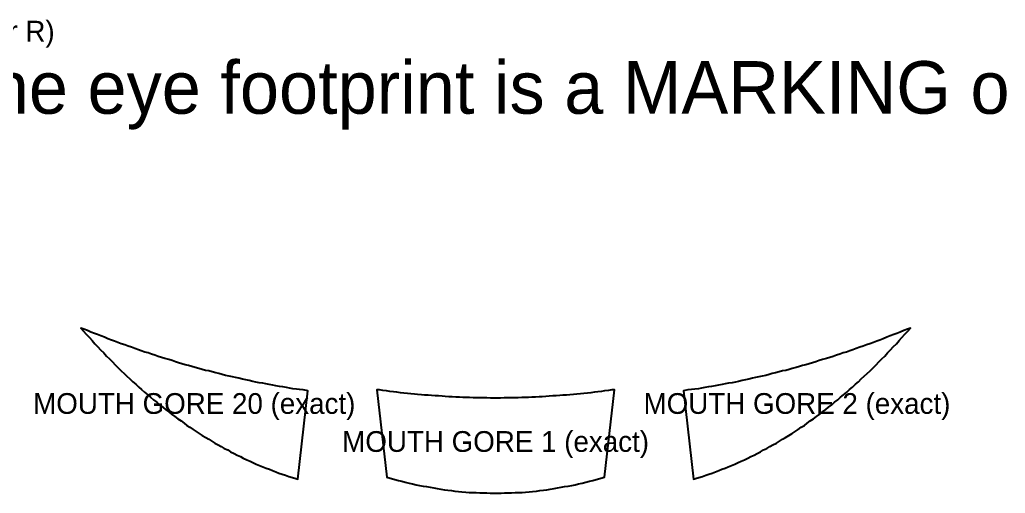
# Model space of a CAD drawing. Header units: millimetres. Extents: x -23256 to 49239, y -6625 to 7087.
# Drawn here: x 26058 to 33183, y 66 to 3490 of the extents above; entities that cross this region are included whole.
import ezdxf
from ezdxf.enums import TextEntityAlignment as Align

# ---------------------------------------------------------------- set-up
doc = ezdxf.new("R2010")
doc.units = ezdxf.units.MM
for name, color, linetype in [('CUT', 7, 'Continuous'), ('SEW', 8, 'Continuous'), ('TEXT', 7, 'Continuous')]:
    doc.layers.add(name, color=color, linetype=linetype)

msp = doc.modelspace()

# ---------------------------------------------------------------- linework, layer by layer
at = {"layer": 'CUT'}
for points in [[(28131, 808.8), (28108.2, 813.4), (28081.8, 815.7), (28059, 820.2), (28032.5, 822.5), (28009.6, 827.1), (27986.7, 831.7), (27960.4, 836.2), (27937.2, 838.5), (27910.9, 843.1), (27887.9, 847.6), (27861.4, 852.2), (27838.4, 856.8), (27815.2, 861.4), (27788.7, 865.9), (27765.6, 870.5), (27742.4, 875.1), (27715.9, 881.9), (27692.6, 886.5), (27669.3, 891), (27642.7, 897.9), (27619.4, 902.5), (27596, 907), (27572.6, 913.9), (27545.8, 918.5), (27522.4, 925.3), (27498.9, 932.2), (27475.4, 936.7), (27448.5, 943.6), (27424.9, 950.4), (27401.2, 955), (27377.6, 961.9), (27353.9, 968.7), (27326.7, 975.6), (27303, 982.4), (27279.1, 989.3), (27255.3, 996.1), (27231.4, 1003), (27207.4, 1009.8), (27183.4, 1016.7), (27159.3, 1025.8), (27135.3, 1032.7), (27107.7, 1039.5), (27083.5, 1048.7), (27059.3, 1055.5), (27034.9, 1064.7), (27010.6, 1071.5), (26986.2, 1080.7), (26961.8, 1087.5), (26937.2, 1096.6), (26916.2, 1103.5), (26891.5, 1112.6), (26866.8, 1121.8), (26842.1, 1130.9), (26817.3, 1140.1), (26792.5, 1146.9), (26767.6, 1156), (26742.7, 1165.2), (26721.1, 1174.3), (26696, 1183.5), (26670.7, 1194.9), (26645.5, 1204), (26620.3, 1213.2), (26598.5, 1222.3), (26573.1, 1231.4), (26547.5, 1242.9), (26522, 1252), (26500, 1261.1), (26519.8, 1238.3), (26539.5, 1215.4), (26562.6, 1192.6), (26582, 1169.7), (26601.4, 1146.9), (26624.2, 1124.1), (26643.2, 1103.5), (26665.7, 1080.7), (26684.6, 1057.8), (26706.8, 1037.3), (26728.8, 1016.7), (26747.5, 993.8), (26769.3, 973.3), (26791, 952.7), (26812.6, 932.2), (26833.9, 913.9), (26855.3, 893.3), (26876.6, 872.8), (26897.6, 854.5), (26918.7, 833.9), (26939.5, 815.7), (26960.3, 797.4), (26984.3, 779.1), (27004.8, 760.8), (27025.3, 742.6), (27049, 724.3), (27069.2, 706), (27092.6, 690), (27112.7, 671.7), (27135.9, 655.8), (27155.7, 637.5), (27178.7, 621.5), (27201.6, 605.5), (27224.4, 589.5), (27247.1, 573.5), (27266.5, 557.5), (27289, 543.8), (27311.4, 527.8), (27333.7, 514.1), (27356, 498.1), (27378.1, 484.4), (27403.4, 470.7), (27425.4, 457), (27447.3, 443.3), (27469.1, 429.6), (27494, 415.9), (27515.7, 404.5), (27537.2, 390.8), (27561.9, 379.3), (27583.3, 365.6), (27607.9, 354.2), (27629.2, 342.8), (27653.6, 331.4), (27674.8, 319.9), (27699, 308.5), (27723.3, 299.4), (27744.3, 288), (27768.3, 276.5), (27792.4, 267.4), (27816.4, 258.3), (27840.4, 249.1), (27864.3, 240), (27885, 230.9), (27908.8, 221.7), (27932.5, 212.6), (27956.2, 203.4), (27980, 196.6), (28003.5, 187.4), (28030.3, 180.6), (28053.9, 173.7), (28068.3, 169.6), (28140.4, 808), (28131, 808.8)], [(30943.2, 173.7), (30966.8, 180.6), (30993.6, 187.4), (31017.1, 196.6), (31040.9, 203.4), (31064.6, 212.6), (31088.3, 221.7), (31112, 230.9), (31132.8, 240), (31156.7, 249.1), (31180.7, 258.3), (31204.7, 267.4), (31228.8, 276.5), (31252.8, 288), (31273.8, 299.4), (31298.1, 308.5), (31322.3, 319.9), (31343.5, 331.4), (31367.9, 342.8), (31389.2, 354.2), (31413.7, 365.6), (31435.1, 379.3), (31459.8, 390.8), (31481.4, 404.5), (31503.1, 415.9), (31528, 429.6), (31549.8, 443.3), (31571.7, 457), (31593.7, 470.7), (31619, 484.4), (31641.1, 498.1), (31663.3, 514.1), (31685.7, 527.8), (31708.1, 543.8), (31730.6, 557.5), (31750, 573.5), (31772.7, 589.5), (31795.5, 605.5), (31818.4, 621.5), (31841.3, 637.5), (31861.2, 655.8), (31884.4, 671.7), (31904.5, 690), (31927.9, 706), (31948.1, 724.3), (31971.8, 742.6), (31992.2, 760.8), (32012.8, 779.1), (32036.8, 797.4), (32057.5, 815.7), (32078.4, 833.9), (32099.5, 854.5), (32120.5, 872.8), (32141.8, 893.3), (32163.2, 913.9), (32184.5, 932.2), (32206.1, 952.7), (32227.8, 973.3), (32249.6, 993.8), (32268.3, 1016.7), (32290.3, 1037.3), (32312.4, 1057.8), (32331.4, 1080.7), (32353.9, 1103.5), (32372.9, 1124.1), (32395.7, 1146.9), (32415, 1169.7), (32434.5, 1192.6), (32457.6, 1215.4), (32477.3, 1238.3), (32497.1, 1261.1), (32475.1, 1252), (32449.6, 1242.9), (32424, 1231.4), (32398.6, 1222.3), (32376.8, 1213.2), (32351.6, 1204), (32326.4, 1194.9), (32301, 1183.5), (32276, 1174.3), (32254.4, 1165.2), (32229.4, 1156), (32204.5, 1146.9), (32179.8, 1140.1), (32155, 1130.9), (32130.2, 1121.8), (32105.5, 1112.6), (32080.9, 1103.5), (32059.9, 1096.6), (32035.3, 1087.5), (32010.9, 1080.7), (31986.5, 1071.5), (31962.2, 1064.7), (31937.8, 1055.5), (31913.6, 1048.7), (31889.4, 1039.5), (31861.8, 1032.7), (31837.7, 1025.8), (31813.7, 1016.7), (31789.7, 1009.8), (31765.7, 1003), (31741.8, 996.1), (31717.9, 989.3), (31694.1, 982.4), (31670.3, 975.6), (31643.2, 968.7), (31619.5, 961.9), (31595.8, 955), (31572.2, 950.4), (31548.6, 943.6), (31521.7, 936.7), (31498.1, 932.2), (31474.7, 925.3), (31451.3, 918.5), (31424.4, 913.9), (31401.1, 907), (31377.7, 902.5), (31354.3, 897.9), (31327.8, 891), (31304.5, 886.5), (31281.2, 881.9), (31254.7, 875.1), (31231.5, 870.5), (31208.3, 865.9), (31181.8, 861.4), (31158.7, 856.8), (31135.6, 852.2), (31109.2, 847.6), (31086.2, 843.1), (31059.8, 838.5), (31036.7, 836.2), (31010.4, 831.7), (30987.5, 827.1), (30964.6, 822.5), (30938.1, 820.2), (30915.3, 815.7), (30888.9, 813.4), (30866.1, 808.8), (30856.7, 808), (30928.8, 169.6), (30943.2, 173.7)], [(28720.4, 180.6), (28745.5, 173.7), (28770.6, 166.9), (28795.7, 160), (28820.7, 153.2), (28845.6, 146.3), (28873.6, 139.5), (28898.3, 134.9), (28923.1, 128.1), (28947.7, 123.5), (28975.3, 118.9), (28999.8, 114.3), (29024.3, 109.8), (29051.8, 105.2), (29076.2, 100.6), (29103.6, 96.1), (29128, 91.5), (29152.2, 89.2), (29179.4, 86.9), (29203.7, 82.4), (29230.9, 80.1), (29255, 77.8), (29282.1, 75.5), (29306.2, 73.2), (29333.3, 70.9), (29357.4, 70.9), (29384.4, 68.7), (29408.5, 68.7), (29435.5, 68.7), (29459.5, 66.4), (29486.5, 66.4), (29510.5, 66.4), (29537.6, 66.4), (29561.6, 68.7), (29588.6, 68.7), (29612.6, 68.7), (29639.7, 70.9), (29663.7, 70.9), (29690.8, 73.2), (29715, 75.5), (29742.1, 77.8), (29766.2, 80.1), (29793.4, 82.4), (29817.7, 86.9), (29844.9, 89.2), (29869.1, 91.5), (29893.5, 96.1), (29920.9, 100.6), (29945.3, 105.2), (29972.8, 109.8), (29997.3, 114.3), (30021.8, 118.9), (30049.4, 123.5), (30074, 128.1), (30098.8, 134.9), (30123.5, 139.5), (30151.4, 146.3), (30176.4, 153.2), (30201.4, 160), (30226.5, 166.9), (30251.6, 173.7), (30276.7, 180.6), (30285.2, 182.7), (30356.7, 815), (30337.5, 813.4), (30313.7, 808.8), (30286.8, 806.5), (30263.1, 802), (30236.3, 799.7), (30212.8, 797.4), (30185.8, 792.8), (30162.4, 790.5), (30135.6, 788.3), (30112.2, 786), (30085.5, 783.7), (30062.1, 781.4), (30035.4, 779.1), (30012.1, 776.8), (29985.4, 774.5), (29962.1, 772.3), (29935.5, 770), (29912.3, 770), (29885.7, 767.7), (29862.4, 765.4), (29835.9, 763.1), (29812.7, 763.1), (29786.2, 760.8), (29759.7, 760.8), (29736.5, 758.6), (29710.1, 758.6), (29686.9, 758.6), (29660.4, 756.3), (29637.3, 756.3), (29610.9, 756.3), (29584.5, 756.3), (29561.3, 756.3), (29534.9, 754), (29511.8, 754), (29485.3, 754), (29462.2, 754), (29435.8, 756.3), (29412.6, 756.3), (29386.2, 756.3), (29359.8, 756.3), (29336.6, 756.3), (29310.1, 758.6), (29287, 758.6), (29260.6, 758.6), (29237.4, 760.8), (29210.9, 760.8), (29184.4, 763.1), (29161.2, 763.1), (29134.6, 765.4), (29111.4, 767.7), (29084.8, 770), (29061.6, 770), (29035, 772.3), (29011.7, 774.5), (28985, 776.8), (28961.6, 779.1), (28935, 781.4), (28911.6, 783.7), (28884.9, 786), (28861.5, 788.3), (28834.7, 790.5), (28811.3, 792.8), (28784.3, 797.4), (28760.8, 799.7), (28734, 802), (28710.2, 806.5), (28683.4, 808.8), (28659.6, 813.4), (28640.4, 815), (28711.9, 182.7), (28720.4, 180.6)]]:
    msp.add_lwpolyline(points, close=True, dxfattribs=at)
at = {"layer": 'SEW'}
for points in [[(28131, 808.8), (28108.2, 813.4), (28081.8, 815.7), (28059, 820.2), (28032.5, 822.5), (28009.6, 827.1), (27986.7, 831.7), (27960.4, 836.2), (27937.2, 838.5), (27910.9, 843.1), (27887.9, 847.6), (27861.4, 852.2), (27838.4, 856.8), (27815.2, 861.4), (27788.7, 865.9), (27765.6, 870.5), (27742.4, 875.1), (27715.9, 881.9), (27692.6, 886.5), (27669.3, 891), (27642.7, 897.9), (27619.4, 902.5), (27596, 907), (27572.6, 913.9), (27545.8, 918.5), (27522.4, 925.3), (27498.9, 932.2), (27475.4, 936.7), (27448.5, 943.6), (27424.9, 950.4), (27401.2, 955), (27377.6, 961.9), (27353.9, 968.7), (27326.7, 975.6), (27303, 982.4), (27279.1, 989.3), (27255.3, 996.1), (27231.4, 1003), (27207.4, 1009.8), (27183.4, 1016.7), (27159.3, 1025.8), (27135.3, 1032.7), (27107.7, 1039.5), (27083.5, 1048.7), (27059.3, 1055.5), (27034.9, 1064.7), (27010.6, 1071.5), (26986.2, 1080.7), (26961.8, 1087.5), (26937.2, 1096.6), (26916.2, 1103.5), (26891.5, 1112.6), (26866.8, 1121.8), (26842.1, 1130.9), (26817.3, 1140.1), (26792.5, 1146.9), (26767.6, 1156), (26742.7, 1165.2), (26721.1, 1174.3), (26696, 1183.5), (26670.7, 1194.9), (26645.5, 1204), (26620.3, 1213.2), (26598.5, 1222.3), (26573.1, 1231.4), (26547.5, 1242.9), (26522, 1252), (26500, 1261.1), (26519.8, 1238.3), (26539.5, 1215.4), (26562.6, 1192.6), (26582, 1169.7), (26601.4, 1146.9), (26624.2, 1124.1), (26643.2, 1103.5), (26665.7, 1080.7), (26684.6, 1057.8), (26706.8, 1037.3), (26728.8, 1016.7), (26747.5, 993.8), (26769.3, 973.3), (26791, 952.7), (26812.6, 932.2), (26833.9, 913.9), (26855.3, 893.3), (26876.6, 872.8), (26897.6, 854.5), (26918.7, 833.9), (26939.5, 815.7), (26960.3, 797.4), (26984.3, 779.1), (27004.8, 760.8), (27025.3, 742.6), (27049, 724.3), (27069.2, 706), (27092.6, 690), (27112.7, 671.7), (27135.9, 655.8), (27155.7, 637.5), (27178.7, 621.5), (27201.6, 605.5), (27224.4, 589.5), (27247.1, 573.5), (27266.5, 557.5), (27289, 543.8), (27311.4, 527.8), (27333.7, 514.1), (27356, 498.1), (27378.1, 484.4), (27403.4, 470.7), (27425.4, 457), (27447.3, 443.3), (27469.1, 429.6), (27494, 415.9), (27515.7, 404.5), (27537.2, 390.8), (27561.9, 379.3), (27583.3, 365.6), (27607.9, 354.2), (27629.2, 342.8), (27653.6, 331.4), (27674.8, 319.9), (27699, 308.5), (27723.3, 299.4), (27744.3, 288), (27768.3, 276.5), (27792.4, 267.4), (27816.4, 258.3), (27840.4, 249.1), (27864.3, 240), (27885, 230.9), (27908.8, 221.7), (27932.5, 212.6), (27956.2, 203.4), (27980, 196.6), (28003.5, 187.4), (28030.3, 180.6), (28053.9, 173.7), (28068.3, 169.6), (28140.4, 808), (28131, 808.8)], [(30943.2, 173.7), (30966.8, 180.6), (30993.6, 187.4), (31017.1, 196.6), (31040.9, 203.4), (31064.6, 212.6), (31088.3, 221.7), (31112, 230.9), (31132.8, 240), (31156.7, 249.1), (31180.7, 258.3), (31204.7, 267.4), (31228.8, 276.5), (31252.8, 288), (31273.8, 299.4), (31298.1, 308.5), (31322.3, 319.9), (31343.5, 331.4), (31367.9, 342.8), (31389.2, 354.2), (31413.7, 365.6), (31435.1, 379.3), (31459.8, 390.8), (31481.4, 404.5), (31503.1, 415.9), (31528, 429.6), (31549.8, 443.3), (31571.7, 457), (31593.7, 470.7), (31619, 484.4), (31641.1, 498.1), (31663.3, 514.1), (31685.7, 527.8), (31708.1, 543.8), (31730.6, 557.5), (31750, 573.5), (31772.7, 589.5), (31795.5, 605.5), (31818.4, 621.5), (31841.3, 637.5), (31861.2, 655.8), (31884.4, 671.7), (31904.5, 690), (31927.9, 706), (31948.1, 724.3), (31971.8, 742.6), (31992.2, 760.8), (32012.8, 779.1), (32036.8, 797.4), (32057.5, 815.7), (32078.4, 833.9), (32099.5, 854.5), (32120.5, 872.8), (32141.8, 893.3), (32163.2, 913.9), (32184.5, 932.2), (32206.1, 952.7), (32227.8, 973.3), (32249.6, 993.8), (32268.3, 1016.7), (32290.3, 1037.3), (32312.4, 1057.8), (32331.4, 1080.7), (32353.9, 1103.5), (32372.9, 1124.1), (32395.7, 1146.9), (32415, 1169.7), (32434.5, 1192.6), (32457.6, 1215.4), (32477.3, 1238.3), (32497.1, 1261.1), (32475.1, 1252), (32449.6, 1242.9), (32424, 1231.4), (32398.6, 1222.3), (32376.8, 1213.2), (32351.6, 1204), (32326.4, 1194.9), (32301, 1183.5), (32276, 1174.3), (32254.4, 1165.2), (32229.4, 1156), (32204.5, 1146.9), (32179.8, 1140.1), (32155, 1130.9), (32130.2, 1121.8), (32105.5, 1112.6), (32080.9, 1103.5), (32059.9, 1096.6), (32035.3, 1087.5), (32010.9, 1080.7), (31986.5, 1071.5), (31962.2, 1064.7), (31937.8, 1055.5), (31913.6, 1048.7), (31889.4, 1039.5), (31861.8, 1032.7), (31837.7, 1025.8), (31813.7, 1016.7), (31789.7, 1009.8), (31765.7, 1003), (31741.8, 996.1), (31717.9, 989.3), (31694.1, 982.4), (31670.3, 975.6), (31643.2, 968.7), (31619.5, 961.9), (31595.8, 955), (31572.2, 950.4), (31548.6, 943.6), (31521.7, 936.7), (31498.1, 932.2), (31474.7, 925.3), (31451.3, 918.5), (31424.4, 913.9), (31401.1, 907), (31377.7, 902.5), (31354.3, 897.9), (31327.8, 891), (31304.5, 886.5), (31281.2, 881.9), (31254.7, 875.1), (31231.5, 870.5), (31208.3, 865.9), (31181.8, 861.4), (31158.7, 856.8), (31135.6, 852.2), (31109.2, 847.6), (31086.2, 843.1), (31059.8, 838.5), (31036.7, 836.2), (31010.4, 831.7), (30987.5, 827.1), (30964.6, 822.5), (30938.1, 820.2), (30915.3, 815.7), (30888.9, 813.4), (30866.1, 808.8), (30856.7, 808), (30928.8, 169.6), (30943.2, 173.7)], [(28720.4, 180.6), (28745.5, 173.7), (28770.6, 166.9), (28795.7, 160), (28820.7, 153.2), (28845.6, 146.3), (28873.6, 139.5), (28898.3, 134.9), (28923.1, 128.1), (28947.7, 123.5), (28975.3, 118.9), (28999.8, 114.3), (29024.3, 109.8), (29051.8, 105.2), (29076.2, 100.6), (29103.6, 96.1), (29128, 91.5), (29152.2, 89.2), (29179.4, 86.9), (29203.7, 82.4), (29230.9, 80.1), (29255, 77.8), (29282.1, 75.5), (29306.2, 73.2), (29333.3, 70.9), (29357.4, 70.9), (29384.4, 68.7), (29408.5, 68.7), (29435.5, 68.7), (29459.5, 66.4), (29486.5, 66.4), (29510.5, 66.4), (29537.6, 66.4), (29561.6, 68.7), (29588.6, 68.7), (29612.6, 68.7), (29639.7, 70.9), (29663.7, 70.9), (29690.8, 73.2), (29715, 75.5), (29742.1, 77.8), (29766.2, 80.1), (29793.4, 82.4), (29817.7, 86.9), (29844.9, 89.2), (29869.1, 91.5), (29893.5, 96.1), (29920.9, 100.6), (29945.3, 105.2), (29972.8, 109.8), (29997.3, 114.3), (30021.8, 118.9), (30049.4, 123.5), (30074, 128.1), (30098.8, 134.9), (30123.5, 139.5), (30151.4, 146.3), (30176.4, 153.2), (30201.4, 160), (30226.5, 166.9), (30251.6, 173.7), (30276.7, 180.6), (30285.2, 182.7), (30356.7, 815), (30337.5, 813.4), (30313.7, 808.8), (30286.8, 806.5), (30263.1, 802), (30236.3, 799.7), (30212.8, 797.4), (30185.8, 792.8), (30162.4, 790.5), (30135.6, 788.3), (30112.2, 786), (30085.5, 783.7), (30062.1, 781.4), (30035.4, 779.1), (30012.1, 776.8), (29985.4, 774.5), (29962.1, 772.3), (29935.5, 770), (29912.3, 770), (29885.7, 767.7), (29862.4, 765.4), (29835.9, 763.1), (29812.7, 763.1), (29786.2, 760.8), (29759.7, 760.8), (29736.5, 758.6), (29710.1, 758.6), (29686.9, 758.6), (29660.4, 756.3), (29637.3, 756.3), (29610.9, 756.3), (29584.5, 756.3), (29561.3, 756.3), (29534.9, 754), (29511.8, 754), (29485.3, 754), (29462.2, 754), (29435.8, 756.3), (29412.6, 756.3), (29386.2, 756.3), (29359.8, 756.3), (29336.6, 756.3), (29310.1, 758.6), (29287, 758.6), (29260.6, 758.6), (29237.4, 760.8), (29210.9, 760.8), (29184.4, 763.1), (29161.2, 763.1), (29134.6, 765.4), (29111.4, 767.7), (29084.8, 770), (29061.6, 770), (29035, 772.3), (29011.7, 774.5), (28985, 776.8), (28961.6, 779.1), (28935, 781.4), (28911.6, 783.7), (28884.9, 786), (28861.5, 788.3), (28834.7, 790.5), (28811.3, 792.8), (28784.3, 797.4), (28760.8, 799.7), (28734, 802), (28710.2, 806.5), (28683.4, 808.8), (28659.6, 813.4), (28640.4, 815), (28711.9, 182.7), (28720.4, 180.6)]]:
    msp.add_lwpolyline(points, close=True, dxfattribs=at)

# ---------------------------------------------------------------- texts
at = {"layer": 'TEXT'}
for s, height, p in [('EYE OUTER SKIN (+224 mm) - dotted = FINISHED, solid = CUT (51 mm / 2 in rim allowance) - x2 (mirror R)', 150, (21482.1, 3406.6)), ('APPENDAGE PATTERNS 1:1 mm - CUT includes 25 mm fabric seams, and 51 mm (2 in) where an appendage meets the envelope (mouth pieces exact) - PIECING layer = outer-skin strips for a 60 in bolt / 12 ft table - the eye footprint is a MARKING outline, not a cut piece - parachute/scoop/vents from the master patterns', 380, (13000, 3000)), ('MOUTH GORE 20 (exact)', 150, (27320.2, 715.4)), ('MOUTH GORE 2 (exact)', 150, (31676.9, 715.4)), ('MOUTH GORE 1 (exact)', 150, (29498.5, 440.7))]:
    msp.add_text(s, height=height, dxfattribs=at).set_placement(p, align=Align.MIDDLE_CENTER)

doc.saveas('drawing.dxf')
